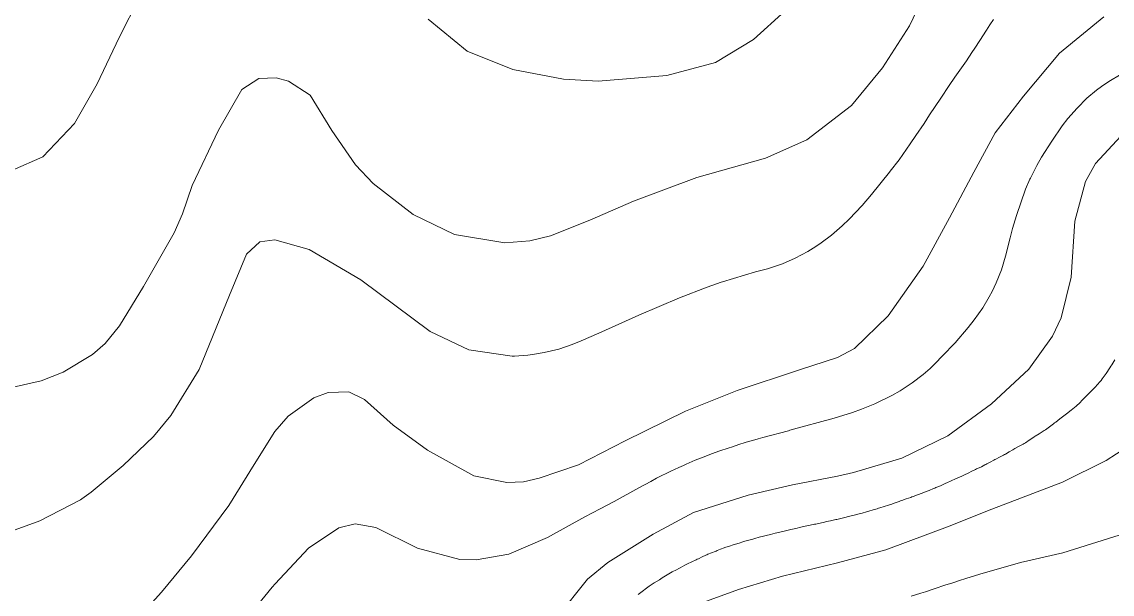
# Model space of a CAD drawing. Header units: metres. Extents: x 548946 to 557077, y 1838800 to 1845419.
# Drawn here: x 555295.1 to 555593.2, y 1841681.7 to 1841838.1 of the extents above; entities that cross this region are included whole.
import ezdxf

# ---------------------------------------------------------------- set-up
doc = ezdxf.new("R2010")
doc.units = ezdxf.units.M
doc.header["$LTSCALE"] = 28
doc.layers.add('1', color=7, linetype='Continuous', lineweight=13)
doc.layers.add('2', color=7, linetype='Continuous', lineweight=13)

msp = doc.modelspace()

# ---------------------------------------------------------------- linework, layer by layer
at = {"layer": '1'}
for points in [[(555544.52, 1841851.18), (555537.83, 1841837), (555530.38, 1841825.45), (555521.91, 1841815.21), (555509.74, 1841805.8), (555498.46, 1841800.8), (555479.61, 1841795.57), (555462.34, 1841789.1), (555450.37, 1841783.87), (555439.59, 1841779.62), (555434, 1841778.23), (555427.11, 1841777.66), (555413.41, 1841779.96), (555402.11, 1841785.43), (555391.14, 1841793.91), (555386.36, 1841798.95), (555379.87, 1841808.33), (555373.92, 1841818.06), (555368.01, 1841821.86), (555364.65, 1841822.8), (555359.86, 1841822.61), (555355.27, 1841819.55), (555348.87, 1841808.46), (555341.67, 1841793.35), (555338.97, 1841785.56), (555336.74, 1841780.4), (555328.39, 1841765.73), (555321.81, 1841755), (555317.85, 1841750.21), (555314.37, 1841747.14), (555306.36, 1841742.31), (555300.37, 1841739.96), (555287.79, 1841737.11)], [(555327.22, 1841844.78), (555321.66, 1841833.77), (555315.67, 1841821.1), (555309.52, 1841810.3), (555300.83, 1841801.21), (555292.52, 1841797.57), (555286.84, 1841798.13), (555282.22, 1841799.89), (555274.14, 1841806.01), (555266.99, 1841815.42), (555260.44, 1841831.37), (555256.63, 1841842.18)], [(555590.93, 1841839.43), (555578.83, 1841829.46), (555568.96, 1841817.75), (555561.18, 1841807.73), (555555.36, 1841796.96), (555548.74, 1841784.51), (555541.5, 1841771.27), (555532, 1841757.74), (555522.79, 1841748.84), (555518.07, 1841746.35), (555507.74, 1841742.94), (555490.65, 1841737.35), (555476.58, 1841731.72), (555460.09, 1841723.63), (555447.29, 1841717), (555436.56, 1841713.36), (555432.23, 1841712.39), (555427.68, 1841712.19), (555418.69, 1841713.99), (555406.04, 1841721.02), (555396.58, 1841727.87), (555388.8, 1841734.91), (555384.53, 1841736.98), (555378.84, 1841736.81), (555374.93, 1841735.33), (555367.86, 1841730.3), (555364.22, 1841726.14), (555358.62, 1841717.09), (555351.7, 1841705.89), (555341.51, 1841692.13), (555333.28, 1841682.21), (555324.7, 1841672.81)], [(555503.77, 1841841.03), (555495.16, 1841833.26), (555484.76, 1841826.93), (555471.48, 1841823.37), (555452.63, 1841821.87), (555443.2, 1841822.4), (555429.31, 1841825.01), (555416.89, 1841830.05), (555406.2, 1841838.75)], [(555576.88, 1841752.19), (555579.27, 1841757.2), (555582.04, 1841768.31), (555582.99, 1841783.63), (555585.92, 1841794.43), (555588.62, 1841799.4), (555595.56, 1841806.81), (555599.87, 1841809.28), (555604.96, 1841810.75), (555615.78, 1841811.7), (555628.28, 1841812.69), (555640.37, 1841813.49), (555652.96, 1841817.22), (555664.97, 1841824.46), (555672.78, 1841831.51), (555675.59, 1841835.83), (555677.13, 1841840.31)], [(555560.72, 1841838.66), (555559.78, 1841837.25), (555558.86, 1841835.83), (555557.02, 1841832.98), (555555.64, 1841830.85), (555554.88, 1841829.71), (555553.35, 1841827.44), (555550.23, 1841822.93), (555548.68, 1841820.67), (555546.36, 1841817.23), (555543.3, 1841812.62), (555541.77, 1841810.32), (555539.52, 1841806.98), (555538, 1841804.77), (555534.96, 1841800.35), (555532.55, 1841797.29), (555532.29, 1841796.96), (555527.41, 1841790.87), (555524.87, 1841787.91), (555521.28, 1841784.12), (555519.4, 1841782.32), (555516.43, 1841779.77), (555513.65, 1841777.67), (555512.21, 1841776.69), (555509.99, 1841775.32), (555506.55, 1841773.48), (555503.04, 1841771.96), (555500.64, 1841771.1), (555499, 1841770.6), (555495.66, 1841769.75), (555486.69, 1841767), (555486.34, 1841766.89), (555482.48, 1841765.58), (555474.9, 1841762.61), (555463.82, 1841757.94), (555452.86, 1841753.03), (555448.04, 1841750.91), (555445.6, 1841749.93), (555441.89, 1841748.67), (555437.94, 1841747.71), (555435.27, 1841747.25), (555433.46, 1841747.02), (555429.8, 1841746.73), (555429.19, 1841746.72)], [(555429.19, 1841746.72), (555417.34, 1841748.49), (555406.77, 1841753.49), (555387.78, 1841767.57), (555373.67, 1841775.85), (555364.29, 1841778.51), (555360.19, 1841777.93), (555356.49, 1841774.63), (555351.9, 1841763.38), (555343.61, 1841743.1), (555335.78, 1841730.55), (555331.04, 1841724.77), (555322.81, 1841716.83), (555314.06, 1841709.57), (555311.52, 1841707.75), (555311.14, 1841707.49), (555300.01, 1841701.76), (555277.67, 1841693.6)], [(555441.46, 1841675.38), (555449.77, 1841685.75), (555455.33, 1841690.35), (555467.74, 1841698.04), (555478.76, 1841704.01), (555493.66, 1841708.75), (555505.79, 1841711.56), (555518.12, 1841713.96), (555522.44, 1841714.93), (555535.72, 1841718.89), (555548.31, 1841724.92), (555560.26, 1841733.73), (555570.41, 1841743.18), (555576.88, 1841752.19)], [(555593.93, 1841745.73), (555593.09, 1841744.34), (555592.84, 1841743.94), (555592.58, 1841743.53), (555591.59, 1841742.01), (555590.5, 1841740.5), (555590.17, 1841740.09), (555589.84, 1841739.69)], [(555589.84, 1841739.69), (555588.58, 1841738.28), (555587.28, 1841736.94), (555586.93, 1841736.57), (555586.58, 1841736.21), (555585.32, 1841734.93), (555584.06, 1841733.72), (555583.7, 1841733.39), (555583.34, 1841733.08), (555582.01, 1841731.98), (555580.72, 1841730.97), (555580.37, 1841730.7), (555580.04, 1841730.44), (555578.89, 1841729.56), (555577.79, 1841728.73), (555577.48, 1841728.5), (555577.17, 1841728.27), (555576.05, 1841727.43), (555574.94, 1841726.63), (555574.63, 1841726.42), (555574.32, 1841726.21), (555573.22, 1841725.51), (555572.14, 1841724.83), (555571.85, 1841724.64), (555571.56, 1841724.45), (555570.53, 1841723.75), (555569.48, 1841723.06), (555569.18, 1841722.88), (555568.88, 1841722.7), (555567.75, 1841722.09), (555566.62, 1841721.49), (555566.33, 1841721.33), (555566.03, 1841721.16), (555565.03, 1841720.56), (555564.04, 1841719.98), (555563.76, 1841719.82), (555563.48, 1841719.67), (555562.41, 1841719.12), (555561.37, 1841718.6), (555561.09, 1841718.45), (555560.82, 1841718.3), (555559.89, 1841717.77), (555558.97, 1841717.26), (555558.71, 1841717.12), (555558.44, 1841716.99), (555557.44, 1841716.52), (555556.43, 1841716.05), (555556.14, 1841715.92), (555555.86, 1841715.78), (555554.85, 1841715.27), (555553.81, 1841714.75), (555553.51, 1841714.61), (555553.22, 1841714.47), (555552.11, 1841713.97), (555550.98, 1841713.48), (555550.66, 1841713.33), (555550.35, 1841713.19), (555549.21, 1841712.66), (555548.05, 1841712.13), (555547.73, 1841711.98), (555547.41, 1841711.84), (555546.23, 1841711.33), (555545.03, 1841710.83), (555544.7, 1841710.69), (555544.36, 1841710.55), (555543.14, 1841710.05), (555541.91, 1841709.56), (555541.58, 1841709.43), (555541.24, 1841709.3), (555540.02, 1841708.84), (555538.8, 1841708.39), (555538.46, 1841708.26), (555538.12, 1841708.14), (555536.89, 1841707.7), (555535.67, 1841707.26), (555535.34, 1841707.15), (555535.01, 1841707.03), (555533.84, 1841706.63), (555532.67, 1841706.23), (555532.35, 1841706.12), (555532.02, 1841706.01), (555530.83, 1841705.63), (555529.65, 1841705.25), (555529.32, 1841705.15), (555529, 1841705.05), (555527.86, 1841704.71), (555526.71, 1841704.38), (555526.39, 1841704.29), (555526.06, 1841704.19), (555524.88, 1841703.86), (555523.69, 1841703.54), (555523.37, 1841703.45), (555523.04, 1841703.37), (555521.89, 1841703.08), (555520.76, 1841702.8), (555520.45, 1841702.73), (555520.14, 1841702.65), (555519.02, 1841702.39), (555517.93, 1841702.13), (555517.62, 1841702.06), (555517.32, 1841701.99)], [(555479.24, 1841678.65), (555491.03, 1841683), (555503.06, 1841686.65), (555518.1, 1841690.26), (555531.29, 1841693.78), (555548.15, 1841700.05), (555560.32, 1841704.87), (555579.61, 1841712.31), (555591.58, 1841718.17), (555597.22, 1841721.83)], [(555517.32, 1841701.99), (555516.24, 1841701.76), (555515.14, 1841701.52), (555514.83, 1841701.45), (555514.51, 1841701.38), (555513.35, 1841701.13), (555512.14, 1841700.86), (555511.79, 1841700.78), (555511.45, 1841700.71), (555510.17, 1841700.43), (555508.85, 1841700.14), (555508.48, 1841700.06), (555508.11, 1841699.97), (555506.73, 1841699.66), (555505.35, 1841699.33), (555504.96, 1841699.24), (555504.58, 1841699.15), (555503.2, 1841698.83), (555501.85, 1841698.51), (555501.48, 1841698.42), (555501.11, 1841698.34), (555499.82, 1841698.02), (555498.56, 1841697.71), (555498.22, 1841697.62), (555497.89, 1841697.53), (555496.69, 1841697.22), (555495.54, 1841696.91), (555495.23, 1841696.83), (555494.93, 1841696.75), (555493.85, 1841696.45), (555492.81, 1841696.16), (555492.52, 1841696.07), (555492.23, 1841695.98), (555491.18, 1841695.66), (555489.59, 1841695.15), (555488.59, 1841694.83), (555487.61, 1841694.51), (555487.34, 1841694.41), (555487.08, 1841694.32), (555486.14, 1841693.96), (555485.21, 1841693.59), (555484.94, 1841693.48), (555484.68, 1841693.38), (555483.69, 1841692.99), (555482.68, 1841692.58), (555482.4, 1841692.46), (555482.12, 1841692.34), (555481.11, 1841691.87), (555480.06, 1841691.38), (555479.76, 1841691.23), (555479.45, 1841691.09), (555478.3, 1841690.55), (555477.08, 1841689.97), (555476.73, 1841689.79), (555476.37, 1841689.62), (555475.05, 1841688.93), (555473.69, 1841688.19), (555473.31, 1841687.98), (555472.93, 1841687.77), (555471.57, 1841686.96), (555470.18, 1841686.12), (555469.8, 1841685.88), (555469.41, 1841685.64), (555467.99, 1841684.75), (555466.63, 1841683.84), (555466.27, 1841683.59), (555465.92, 1841683.34), (555464.73, 1841682.45), (555463.62, 1841681.58)], [(555596.89, 1841698.37), (555579.68, 1841693.01), (555568.13, 1841690.31), (555557.04, 1841687.12), (555553.22, 1841685.93), (555552.95, 1841685.85), (555551.75, 1841685.48), (555549.35, 1841684.72), (555547.75, 1841684.2), (555544.57, 1841683.14), (555542.18, 1841682.35), (555540.89, 1841681.93), (555538.29, 1841681.13)]]:
    msp.add_lwpolyline(points, dxfattribs=at)
at = {"layer": '2'}
msp.add_lwpolyline([(555356.66, 1841675.19), (555363.57, 1841683.58), (555364.33, 1841684.5), (555373.47, 1841694.26), (555381.75, 1841699.82), (555386.21, 1841700.93), (555391.87, 1841699.95), (555403.24, 1841694.28), (555414.83, 1841691.12), (555419.32, 1841691.03), (555428.2, 1841692.58), (555438.8, 1841697.2), (555449.03, 1841702.79), (555453.23, 1841705), (555453.59, 1841705.19), (555454.73, 1841705.8), (555457.01, 1841707.03), (555463.83, 1841710.77), (555467.03, 1841712.5), (555468.63, 1841713.34), (555470.25, 1841714.17), (555471.06, 1841714.58), (555472.69, 1841715.38), (555473.5, 1841715.77), (555474.74, 1841716.34), (555475.96, 1841716.89), (555476.77, 1841717.25), (555478.41, 1841717.95), (555479.23, 1841718.28), (555480.89, 1841718.95), (555482.55, 1841719.59), (555483.66, 1841720), (555485.9, 1841720.81), (555488.21, 1841721.61), (555489.37, 1841721.99), (555491.11, 1841722.56), (555492.86, 1841723.1), (555493.74, 1841723.37), (555495.5, 1841723.88), (555496.39, 1841724.13), (555497.72, 1841724.49), (555504.69, 1841726.36), (555505.09, 1841726.47), (555517.22, 1841729.78), (555522.21, 1841731.36), (555524.67, 1841732.25), (555528.31, 1841733.72), (555532.99, 1841735.99), (555535.25, 1841737.28), (555538.5, 1841739.39), (555541.51, 1841741.69), (555543.42, 1841743.35), (555544.65, 1841744.51), (555547.02, 1841746.96), (555550.03, 1841750.13), (555550.27, 1841750.4), (555553.8, 1841754.51), (555555.49, 1841756.64), (555557.84, 1841759.95), (555559.62, 1841762.9), (555560.43, 1841764.42), (555561.53, 1841766.75), (555562.94, 1841770.35), (555564.06, 1841774.06), (555565.34, 1841779.06), (555566, 1841781.56), (555567.08, 1841785.17), (555569.53, 1841792.31), (555570.74, 1841795.07), (555570.87, 1841795.35), (555572.63, 1841798.82), (555573.91, 1841801.08), (555576.68, 1841805.48), (555579.57, 1841809.65), (555581.12, 1841811.65), (555583.6, 1841814.52), (555586.31, 1841817.19), (555588.9, 1841819.36), (555590.25, 1841820.37), (555592.34, 1841821.79), (555595.69, 1841823.73)], dxfattribs=at)

doc.saveas('drawing.dxf')
